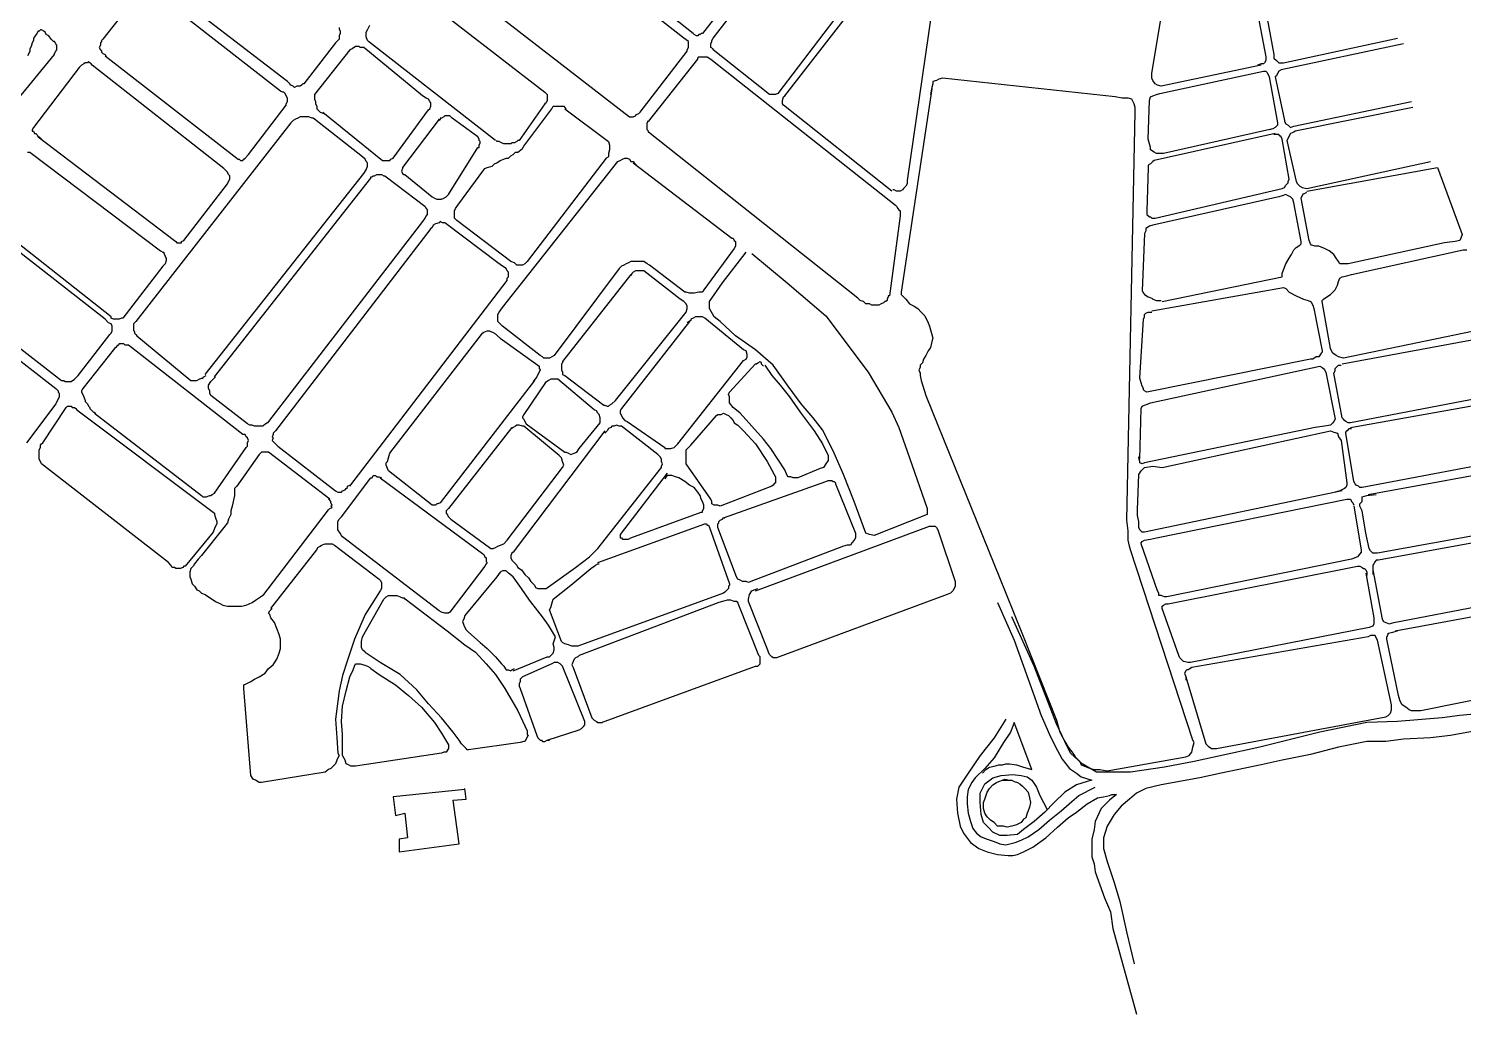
# Model space of a CAD drawing. Header units: metres. Extents: x 633203 to 636749, y 814888 to 818163.
# Drawn here: x 634346 to 635566, y 815063 to 815901 of the extents above; entities that cross this region are included whole.
import ezdxf

# ---------------------------------------------------------------- set-up
doc = ezdxf.new("R2010")
doc.units = ezdxf.units.M

msp = doc.modelspace()

# ---------------------------------------------------------------- linework, layer by layer
at = {"layer": '29', "color": 4}
msp.add_lwpolyline([(634717, 815254), (634656, 815248), (634658, 815232), (634666, 815234), (634668, 815213), (634661, 815212), (634661, 815201), (634712, 815208), (634707, 815245), (634718, 815246), (634717, 815255)], dxfattribs=at)
at = {"layer": '6', "color": 3}
for points in [[(635057, 816074), (634919, 815897), (634918, 815897), (634917, 815896), (634916, 815896), (634915, 815895), (634914, 815895), (634912, 815896), (634911, 815897), (634857, 815940)], [(635104, 816005), (634983, 815846), (634983, 815846), (634981, 815845), (634980, 815845), (634979, 815845), (634977, 815845), (634976, 815845), (634928, 815883), (634928, 815884), (634926, 815885), (634926, 815887), (634926, 815888), (634927, 815890), (634927, 815891), (634928, 815893), (635049, 816049)], [(634688, 815957), (634857, 815826), (634858, 815826), (634859, 815826), (634860, 815826), (634862, 815827), (634863, 815828), (634865, 815829), (634866, 815830), (634906, 815882), (634906, 815883), (634907, 815885), (634907, 815887), (634907, 815889), (634907, 815890), (634903, 815893), (634736, 816024)], [(635080, 815763), (634988, 815836), (634987, 815837), (634987, 815838), (634987, 815840), (634988, 815843), (634989, 815844), (635114, 816005)], [(635124, 815985), (635093, 815772), (635093, 815769), (635092, 815767), (635090, 815765), (635089, 815764), (635087, 815763), (635085, 815763), (635084, 815763), (635082, 815764), (635081, 815764)], [(635473, 815952), (635398, 815938), (635396, 815937), (635395, 815935), (635395, 815933), (635405, 815879), (635405, 815878), (635405, 815876), (635407, 815874), (635409, 815872), (635411, 815872), (635413, 815872), (635510, 815893)], [(634610, 815902), (634610, 815901), (634611, 815899), (634611, 815897), (634610, 815895), (634610, 815892), (634608, 815890), (634607, 815889), (634580, 815854), (634579, 815854), (634578, 815853), (634577, 815852), (634575, 815852), (634574, 815852), (634572, 815851), (634571, 815852), (634569, 815853), (634568, 815854), (634566, 815856), (634565, 815857), (634457, 815940)], [(634441, 815933), (634409, 815892), (634408, 815891), (634408, 815890), (634407, 815889), (634407, 815887), (634406, 815885), (634407, 815883), (634407, 815883), (634408, 815882), (634408, 815881), (634409, 815880), (634411, 815879), (634412, 815877)], [(634411, 815878), (634523, 815791), (634524, 815790), (634525, 815790), (634526, 815789), (634527, 815789), (634528, 815789), (634529, 815790), (634530, 815791), (634533, 815794), (634565, 815836), (634565, 815837), (634566, 815839), (634566, 815840), (634566, 815842), (634566, 815842), (634565, 815844), (634564, 815846), (634563, 815847), (634562, 815847), (634560, 815848), (634450, 815934)], [(634674, 815933), (634785, 815847), (634786, 815846), (634787, 815845), (634787, 815843), (634787, 815842), (634787, 815840), (634786, 815838), (634785, 815837), (634763, 815806), (634762, 815806), (634761, 815805), (634759, 815804), (634757, 815804), (634756, 815803), (634754, 815803), (634753, 815803), (634751, 815803), (634750, 815803), (634748, 815804), (634746, 815805), (634744, 815805), (634744, 815806)], [(635388, 815931), (635398, 815877), (635398, 815875), (635398, 815874), (635397, 815872), (635396, 815871), (635394, 815871), (635391, 815870)], [(635394, 815870), (635309, 815852), (635306, 815853), (635304, 815854), (635302, 815857), (635301, 815859), (635301, 815863), (635310, 815916)], [(634332, 815835), (634368, 815879), (634368, 815880), (634369, 815882), (634370, 815883), (634370, 815885), (634370, 815886), (634370, 815887), (634369, 815888), (634368, 815890), (634367, 815890), (634365, 815892), (634363, 815895), (634361, 815896), (634360, 815898), (634359, 815899), (634357, 815900), (634356, 815900), (634355, 815899), (634354, 815899), (634353, 815897), (634351, 815894), (634350, 815893), (634350, 815891), (634349, 815889), (634348, 815886), (634347, 815884), (634347, 815882), (634346, 815880), (634345, 815878)], [(634743, 815806), (634635, 815890), (634634, 815891), (634633, 815894), (634633, 815896), (634633, 815898), (634634, 815900), (634636, 815904)], [(635515, 815888), (635411, 815866), (635409, 815865), (635408, 815863), (635407, 815861), (635406, 815860), (635414, 815823), (635414, 815822), (635415, 815820), (635417, 815819), (635419, 815817), (635422, 815818), (635522, 815839)], [(634596, 815830), (634647, 815789), (634648, 815789), (634649, 815789), (634651, 815789), (634653, 815789), (634654, 815790), (634656, 815791), (634686, 815832), (634687, 815833), (634688, 815835), (634688, 815838), (634687, 815839), (634686, 815841), (634684, 815842), (634681, 815844), (634631, 815885), (634628, 815885), (634627, 815886), (634624, 815886), (634621, 815884), (634619, 815883), (634589, 815845), (634589, 815843), (634589, 815841), (634590, 815839), (634590, 815837), (634591, 815835), (634591, 815833), (634592, 815832), (634593, 815831), (634594, 815830), (634597, 815829)], [(634873, 815822), (634915, 815875), (634915, 815876), (634916, 815877), (634918, 815877), (634919, 815877), (634921, 815877), (634923, 815877), (634926, 815875), (635083, 815751), (635084, 815750), (635085, 815748), (635086, 815747), (635087, 815746), (635087, 815744), (635087, 815742), (635078, 815674), (635077, 815674), (635077, 815673), (635076, 815671), (635076, 815670), (635075, 815669), (635074, 815669), (635073, 815668), (635071, 815667), (635069, 815666), (635068, 815666), (635066, 815666), (635063, 815666), (635061, 815667), (635058, 815667), (635056, 815669), (635053, 815670), (635051, 815672), (634873, 815813), (634873, 815814), (634872, 815815), (634872, 815816), (634872, 815817), (634872, 815818), (634872, 815819), (634872, 815820), (634872, 815821), (634873, 815823)], [(634354, 815809), (634470, 815721), (634471, 815720), (634472, 815719), (634473, 815719), (634474, 815719), (634476, 815719), (634476, 815720), (634478, 815721), (634515, 815769), (634516, 815771), (634517, 815773), (634517, 815774), (634517, 815776), (634516, 815777), (634515, 815779), (634512, 815782), (634400, 815870), (634399, 815871), (634398, 815872), (634397, 815873), (634396, 815872), (634394, 815872), (634393, 815871), (634391, 815870), (634389, 815868), (634350, 815817), (634350, 815817), (634349, 815815), (634349, 815814), (634350, 815814), (634351, 815812), (634352, 815812), (634353, 815811), (634354, 815809), (634355, 815809), (634357, 815807)], [(635404, 815816), (635311, 815795), (635308, 815795), (635305, 815795), (635303, 815796), (635300, 815798), (635300, 815800), (635299, 815803), (635298, 815807), (635299, 815840), (635300, 815843), (635302, 815844), (635305, 815845), (635308, 815846), (635396, 815865), (635398, 815865), (635399, 815864), (635400, 815862), (635401, 815860), (635408, 815821), (635408, 815819), (635407, 815818), (635406, 815817), (635404, 815816), (635401, 815815)], [(635114, 815850), (635088, 815677), (635088, 815675), (635090, 815673), (635092, 815671), (635095, 815667), (635099, 815665), (635102, 815663), (635105, 815660), (635108, 815657), (635111, 815651), (635112, 815648), (635113, 815645), (635114, 815641), (635115, 815638), (635114, 815635), (635113, 815630), (635111, 815627), (635109, 815623), (635107, 815620), (635106, 815617), (635104, 815615), (635104, 815613), (635103, 815611), (635104, 815608), (635104, 815606), (635105, 815602), (635109, 815589), (635177, 815421), (635191, 815386), (635220, 815313), (635223, 815303), (635227, 815295), (635230, 815290), (635234, 815285), (635236, 815282), (635238, 815280), (635240, 815278), (635241, 815275), (635244, 815274), (635249, 815272), (635252, 815271), (635257, 815271), (635263, 815270), (635330, 815282), (635333, 815283), (635335, 815286), (635336, 815290), (635337, 815294), (635336, 815296), (635283, 815458), (635282, 815461), (635281, 815466), (635281, 815474), (635280, 815483), (635287, 815830), (635287, 815834), (635286, 815837), (635284, 815841), (635281, 815842), (635276, 815842), (635270, 815843), (635123, 815859), (635120, 815858), (635118, 815857), (635115, 815856), (635115, 815854), (635114, 815851), (635113, 815845)], [(634695, 815824), (634664, 815783), (634664, 815782), (634663, 815780), (634664, 815778), (634665, 815777), (634666, 815777), (634689, 815758), (634691, 815757), (634693, 815756), (634694, 815756), (634697, 815756), (634699, 815757), (634701, 815758), (634703, 815760), (634728, 815800), (634729, 815800), (634729, 815802), (634730, 815804), (634730, 815805), (634729, 815806), (634729, 815807), (634728, 815809), (634706, 815825), (634704, 815827), (634702, 815827), (634701, 815827), (634700, 815827), (634699, 815826), (634697, 815825), (634696, 815825), (634696, 815824), (634695, 815823)], [(634802, 815833), (634839, 815805), (634840, 815802), (634840, 815801), (634840, 815798), (634839, 815795), (634839, 815792), (634837, 815791), (634770, 815703), (634768, 815701), (634766, 815700), (634763, 815700), (634761, 815700), (634759, 815702), (634756, 815703), (634710, 815738), (634708, 815740), (634708, 815742), (634708, 815743), (634708, 815745), (634708, 815746), (634709, 815748), (634711, 815751), (634733, 815781), (634734, 815782), (634736, 815783), (634740, 815784), (634742, 815786), (634744, 815787), (634747, 815789), (634750, 815790), (634752, 815791), (634754, 815791), (634756, 815793), (634758, 815794), (634760, 815796), (634762, 815796), (634763, 815797), (634766, 815799), (634767, 815801), (634791, 815833), (634792, 815835), (634794, 815835), (634796, 815835), (634797, 815835), (634799, 815835), (634801, 815835), (634802, 815834), (634803, 815833)], [(635523, 815834), (635423, 815814), (635422, 815813), (635419, 815812), (635418, 815810), (635417, 815808), (635416, 815806), (635424, 815771), (635425, 815769), (635427, 815767), (635429, 815766), (635433, 815765), (635538, 815788)], [(634496, 815607), (634631, 815778), (634633, 815781), (634634, 815784), (634634, 815786), (634634, 815787), (634633, 815788), (634632, 815790), (634630, 815792), (634589, 815824), (634588, 815825), (634587, 815825), (634584, 815826), (634583, 815826), (634581, 815826), (634579, 815826), (634577, 815826), (634575, 815825), (634573, 815824), (634571, 815823), (634569, 815821), (634437, 815652), (634436, 815651), (634435, 815650), (634435, 815649), (634435, 815647), (634435, 815646), (634435, 815645), (634436, 815643), (634436, 815642), (634437, 815641), (634438, 815640), (634484, 815602), (634485, 815602), (634487, 815602), (634489, 815602), (634491, 815603), (634493, 815604), (634494, 815604), (634495, 815605), (634497, 815606)], [(635406, 815812), (635303, 815789), (635302, 815788), (635300, 815786), (635298, 815785), (635298, 815783), (635297, 815746), (635297, 815743), (635299, 815741), (635300, 815741), (635301, 815740), (635304, 815740), (635412, 815765), (635414, 815766), (635415, 815768), (635417, 815770), (635417, 815771), (635418, 815773), (635412, 815807), (635411, 815809), (635410, 815810), (635409, 815811), (635407, 815811), (635405, 815811), (635405, 815811)], [(634345, 815796), (634347, 815796), (634458, 815712), (634460, 815711), (634461, 815711), (634461, 815710), (634462, 815708), (634462, 815707), (634463, 815706), (634463, 815705), (634463, 815704), (634462, 815701), (634460, 815699), (634426, 815655), (634425, 815655), (634423, 815654), (634422, 815654), (634421, 815654), (634420, 815654), (634418, 815654), (634416, 815655), (634416, 815656), (634303, 815745)], [(634860, 815787), (634944, 815723), (634945, 815723), (634946, 815721), (634947, 815720), (634947, 815718), (634947, 815717), (634947, 815716), (634946, 815714), (634920, 815679), (634919, 815677), (634916, 815677), (634912, 815676), (634910, 815676), (634908, 815676), (634905, 815677), (634904, 815677), (634874, 815700), (634872, 815701), (634869, 815703), (634866, 815703), (634864, 815703), (634861, 815703), (634858, 815703), (634856, 815702), (634854, 815701), (634852, 815700), (634850, 815699), (634848, 815697), (634793, 815623), (634791, 815622), (634789, 815621), (634786, 815621), (634784, 815621), (634783, 815622), (634781, 815623), (634749, 815648), (634747, 815650), (634746, 815651), (634745, 815652), (634745, 815653), (634745, 815656), (634745, 815658), (634746, 815660), (634749, 815664), (634847, 815788), (634849, 815789), (634851, 815790), (634853, 815791), (634855, 815791), (634857, 815790), (634858, 815788), (634860, 815788), (634861, 815787), (634863, 815785)], [(635433, 815763), (635544, 815783), (635564, 815729), (635565, 815726), (635564, 815723), (635563, 815721), (635559, 815720), (635550, 815719), (635468, 815701), (635465, 815701), (635462, 815701), (635461, 815701), (635460, 815703), (635458, 815706), (635456, 815709), (635452, 815712), (635448, 815714), (635443, 815716), (635440, 815716), (635437, 815717), (635436, 815718), (635435, 815721), (635428, 815757), (635429, 815759), (635430, 815761), (635431, 815761), (635433, 815762)], [(634504, 815605), (634637, 815774), (634637, 815775), (634638, 815775), (634639, 815776), (634640, 815776), (634642, 815777), (634644, 815777), (634645, 815777), (634646, 815777), (634648, 815776), (634649, 815776), (634650, 815775), (634683, 815750), (634684, 815748), (634685, 815747), (634685, 815745), (634685, 815743), (634684, 815742), (634683, 815740), (634681, 815737), (634550, 815567), (634549, 815566), (634546, 815564), (634545, 815563), (634543, 815563), (634541, 815563), (634538, 815563), (634536, 815564), (634534, 815564), (634532, 815565), (634501, 815589), (634500, 815591), (634500, 815593), (634499, 815595), (634499, 815596), (634499, 815598), (634501, 815601), (634503, 815603), (634505, 815605)], [(635310, 815669), (635412, 815690), (635412, 815693), (635413, 815696), (635415, 815701), (635418, 815706), (635420, 815709), (635422, 815713), (635424, 815715), (635427, 815717), (635428, 815718), (635428, 815720), (635422, 815753), (635421, 815756), (635419, 815758), (635417, 815759), (635415, 815760), (635412, 815759), (635409, 815758), (635302, 815734), (635299, 815733), (635296, 815731), (635296, 815729), (635295, 815727), (635293, 815678), (635294, 815676), (635295, 815675), (635298, 815673), (635301, 815672), (635302, 815671), (635305, 815670), (635307, 815670), (635309, 815670)], [(634262, 815689), (634374, 815602), (634374, 815602), (634376, 815602), (634377, 815601), (634378, 815601), (634380, 815601), (634382, 815601), (634385, 815603), (634388, 815606), (634415, 815641), (634416, 815642), (634417, 815644), (634417, 815645), (634417, 815647), (634417, 815648), (634416, 815650), (634414, 815651), (634411, 815654), (634302, 815739)], [(634619, 815512), (634753, 815687), (634753, 815689), (634754, 815690), (634754, 815692), (634754, 815693), (634754, 815694), (634753, 815695), (634752, 815697), (634749, 815699), (634745, 815702), (634701, 815735), (634700, 815736), (634698, 815736), (634696, 815737), (634695, 815736), (634692, 815735), (634690, 815734), (634689, 815732), (634688, 815731), (634556, 815559), (634554, 815557), (634554, 815556), (634553, 815554), (634554, 815553), (634553, 815551), (634554, 815550), (634555, 815549), (634556, 815548), (634558, 815546), (634607, 815508), (634609, 815507), (634610, 815507), (634612, 815507), (634613, 815508), (634615, 815509), (634616, 815510), (634617, 815511), (634617, 815512), (634619, 815513)], [(634961, 815710), (634991, 815685), (635024, 815657), (635060, 815609), (635080, 815575), (635086, 815562), (635095, 815536), (635110, 815493), (635110, 815488), (635065, 815470), (635061, 815471), (635058, 815472), (635048, 815499), (635039, 815522), (635030, 815542), (635021, 815560), (635013, 815570), (635003, 815582), (634992, 815597), (634979, 815615), (634964, 815628), (634947, 815640), (634934, 815652), (634929, 815656), (634925, 815663), (634925, 815669), (634936, 815685), (634956, 815711)], [(635590, 815647), (635464, 815621), (635460, 815622), (635458, 815623), (635455, 815625), (635454, 815627), (635453, 815629), (635446, 815669), (635446, 815670), (635447, 815671), (635450, 815673), (635453, 815675), (635457, 815679), (635459, 815683), (635460, 815686), (635461, 815689), (635463, 815690), (635467, 815691), (635471, 815692), (635566, 815713), (635569, 815713)], [(634858, 815692), (634800, 815618), (634800, 815617), (634799, 815616), (634799, 815614), (634799, 815612), (634799, 815611), (634800, 815609), (634800, 815607), (634802, 815606), (634835, 815581), (634836, 815581), (634838, 815580), (634839, 815580), (634840, 815581), (634842, 815582), (634845, 815585), (634905, 815660), (634906, 815663), (634906, 815665), (634905, 815667), (634903, 815669), (634900, 815671), (634869, 815695), (634867, 815695), (634866, 815695), (634865, 815695), (634862, 815695), (634860, 815694), (634859, 815693), (634858, 815691)], [(634257, 815682), (634369, 815595), (634371, 815593), (634371, 815592), (634372, 815591), (634372, 815589), (634372, 815588), (634371, 815586), (634370, 815584), (634369, 815582), (634344, 815549)], [(635301, 815661), (635413, 815681), (635415, 815680), (635418, 815677), (635424, 815674), (635430, 815671), (635434, 815670), (635436, 815669), (635437, 815668), (635438, 815666), (635439, 815663), (635446, 815627), (635446, 815626), (635445, 815625), (635443, 815622), (635441, 815622), (635438, 815620), (635436, 815620), (635297, 815592), (635295, 815593), (635294, 815594), (635294, 815595), (635293, 815597), (635292, 815600), (635291, 815604), (635294, 815654), (635295, 815656), (635295, 815658), (635296, 815659), (635298, 815660), (635301, 815660)], [(634908, 815652), (634850, 815578), (634849, 815576), (634849, 815574), (634850, 815572), (634851, 815570), (634853, 815568), (634855, 815567), (634887, 815545), (634887, 815544), (634890, 815544), (634892, 815544), (634895, 815545), (634898, 815548), (634954, 815619), (634956, 815620), (634957, 815622), (634957, 815624), (634956, 815627), (634954, 815628), (634921, 815655), (634919, 815656), (634917, 815656), (634916, 815656), (634914, 815656), (634913, 815656), (634911, 815655), (634909, 815654), (634909, 815653), (634906, 815651)], [(634776, 815602), (634696, 815498), (634694, 815497), (634693, 815497), (634692, 815496), (634691, 815496), (634689, 815496), (634652, 815525), (634651, 815527), (634650, 815530), (634650, 815532), (634651, 815533), (634652, 815536), (634653, 815540), (634731, 815641), (634732, 815642), (634733, 815643), (634736, 815644), (634738, 815644), (634742, 815642), (634747, 815638), (634779, 815615), (634780, 815614), (634780, 815612), (634781, 815611), (634780, 815609), (634779, 815607), (634778, 815605), (634775, 815601)], [(634402, 815574), (634493, 815504), (634494, 815503), (634495, 815503), (634497, 815503), (634500, 815504), (634501, 815504), (634502, 815505), (634504, 815506), (634531, 815545), (634532, 815546), (634532, 815549), (634533, 815551), (634532, 815553), (634531, 815554), (634530, 815556), (634528, 815556), (634431, 815632), (634430, 815632), (634428, 815632), (634427, 815633), (634425, 815633), (634425, 815633), (634423, 815633), (634422, 815632), (634421, 815631), (634420, 815630), (634419, 815629), (634392, 815595), (634391, 815593), (634391, 815592), (634392, 815590), (634393, 815588), (634394, 815585), (634394, 815584), (634396, 815582), (634397, 815580), (634398, 815579), (634398, 815578), (634399, 815577), (634401, 815575), (634402, 815575), (634403, 815573)], [(635463, 815616), (635587, 815639), (635589, 815639), (635591, 815638), (635594, 815637), (635596, 815636), (635597, 815634), (635598, 815631), (635610, 815595), (635606, 815592), (635470, 815566), (635468, 815566), (635466, 815567), (635465, 815568), (635464, 815569), (635463, 815570), (635456, 815608), (635457, 815610), (635457, 815612), (635458, 815613), (635459, 815614), (635460, 815615), (635462, 815615)], [(634972, 815615), (634978, 815606), (634985, 815598), (634993, 815588), (635002, 815575), (635008, 815567), (635014, 815559), (635021, 815548), (635026, 815538), (635026, 815537), (635026, 815534), (635024, 815531), (635022, 815528), (635019, 815527), (635000, 815519), (634998, 815519), (634996, 815519), (634994, 815520), (634992, 815520), (634991, 815521), (634989, 815526), (634977, 815544), (634971, 815552), (634961, 815563), (634951, 815574), (634945, 815579), (634942, 815583), (634942, 815585), (634942, 815588), (634941, 815590), (634942, 815592), (634964, 815616), (634965, 815616), (634966, 815617), (634968, 815618), (634969, 815617), (634969, 815616), (634970, 815615), (634971, 815614)], [(635291, 815535), (635292, 815578), (635293, 815580), (635295, 815581), (635298, 815582), (635300, 815583), (635444, 815614), (635446, 815613), (635447, 815612), (635448, 815611), (635449, 815609), (635457, 815569), (635456, 815567), (635455, 815566), (635453, 815564), (635448, 815563), (635440, 815562), (635295, 815532), (635293, 815531), (635291, 815532), (635291, 815533), (635290, 815536), (635291, 815538)], [(634786, 815601), (634767, 815573), (634766, 815571), (634766, 815570), (634767, 815569), (634768, 815567), (634769, 815565), (634802, 815541), (634803, 815541), (634805, 815540), (634807, 815539), (634810, 815540), (634812, 815541), (634814, 815544), (634832, 815566), (634832, 815567), (634832, 815570), (634831, 815573), (634830, 815574), (634829, 815576), (634827, 815577), (634796, 815603), (634793, 815603), (634792, 815603), (634790, 815603), (634788, 815602), (634787, 815601), (634785, 815600)], [(635470, 815562), (635605, 815586)], [(634757, 815562), (634703, 815493), (634702, 815492), (634701, 815491), (634701, 815489), (634702, 815488), (634703, 815486), (634705, 815484), (634738, 815460), (634739, 815459), (634741, 815459), (634743, 815460), (634745, 815461), (634750, 815463), (634753, 815466), (634800, 815528), (634801, 815530), (634800, 815533), (634799, 815536), (634797, 815538), (634767, 815563), (634766, 815563), (634763, 815564), (634761, 815564), (634760, 815563), (634758, 815562), (634757, 815561)], [(634836, 815559), (634758, 815456), (634757, 815455), (634756, 815453), (634756, 815451), (634757, 815449), (634758, 815448), (634761, 815445), (634762, 815443), (634765, 815441), (634768, 815437), (634771, 815434), (634773, 815431), (634776, 815428), (634777, 815426), (634779, 815425), (634782, 815425), (634784, 815425), (634786, 815425), (634790, 815428), (634811, 815443), (634823, 815452), (634830, 815459), (634833, 815463), (634884, 815528), (634884, 815529), (634885, 815531), (634884, 815533), (634884, 815535), (634883, 815537), (634881, 815539), (634850, 815563), (634848, 815563), (634846, 815564), (634844, 815563), (634842, 815563), (634841, 815562), (634839, 815561), (634838, 815559), (634836, 815557)], [(635463, 815508), (635295, 815473), (635293, 815473), (635291, 815475), (635290, 815477), (635290, 815482), (635289, 815487), (635289, 815492), (635290, 815522), (635292, 815525), (635295, 815528), (635302, 815529), (635310, 815528), (635453, 815559), (635456, 815558), (635459, 815557), (635460, 815554), (635462, 815551), (635467, 815515), (635467, 815513), (635466, 815511), (635465, 815510), (635461, 815508), (635457, 815507)], [(635618, 815537), (635480, 815511), (635478, 815511), (635477, 815512), (635475, 815513), (635474, 815514), (635473, 815516), (635466, 815557), (635466, 815558), (635467, 815559), (635468, 815560), (635469, 815561), (635471, 815561)], [(634602, 815501), (634550, 815541), (634548, 815541), (634546, 815541), (634544, 815541), (634543, 815540), (634542, 815539), (634523, 815512), (634522, 815511), (634521, 815510), (634521, 815508), (634521, 815504), (634519, 815495), (634518, 815491), (634518, 815488), (634516, 815484), (634515, 815481), (634512, 815477), (634493, 815453), (634490, 815450), (634487, 815446), (634486, 815444), (634484, 815442), (634483, 815439), (634483, 815437), (634483, 815435), (634484, 815433), (634485, 815429), (634487, 815427), (634489, 815424), (634491, 815423), (634493, 815421), (634496, 815420), (634499, 815418), (634502, 815416), (634505, 815414), (634509, 815412), (634511, 815411), (634515, 815410), (634518, 815410), (634520, 815410), (634522, 815410), (634524, 815410), (634527, 815410), (634531, 815411), (634536, 815413), (634539, 815415), (634543, 815418), (634546, 815420), (634601, 815492), (634602, 815493), (634604, 815494), (634603, 815495), (634604, 815496), (634603, 815498), (634603, 815499), (634602, 815500), (634601, 815501)], [(634889, 815523), (634849, 815471), (634849, 815470), (634849, 815470), (634849, 815468), (634850, 815468), (634851, 815467), (634853, 815467), (634856, 815467), (634858, 815468), (634918, 815490), (634919, 815490), (634919, 815491), (634920, 815493), (634920, 815496), (634919, 815499), (634918, 815501), (634917, 815504), (634915, 815507), (634912, 815511), (634908, 815513), (634904, 815516), (634899, 815519), (634896, 815520), (634893, 815521), (634892, 815521), (634889, 815521), (634888, 815520), (634887, 815518)], [(635485, 815505), (635622, 815530)], [(634645, 815519), (634733, 815454), (634734, 815452), (634735, 815451), (634735, 815450), (634735, 815448), (634736, 815447), (634735, 815446), (634735, 815446), (634734, 815444), (634704, 815405), (634703, 815404), (634702, 815404), (634700, 815404), (634697, 815405), (634695, 815406), (634613, 815469), (634612, 815470), (634611, 815472), (634609, 815475), (634609, 815477), (634609, 815480), (634609, 815482), (634610, 815484), (634612, 815486), (634637, 815519), (634638, 815519), (634639, 815521), (634641, 815521), (634642, 815520), (634644, 815520), (634646, 815519)], [(634937, 815485), (635024, 815516), (635026, 815517), (635027, 815517), (635029, 815517), (635030, 815516), (635031, 815516), (635032, 815515), (635032, 815514), (635049, 815472), (635049, 815471), (635049, 815468), (635048, 815466), (635046, 815464), (635045, 815462), (635042, 815462), (635039, 815461), (634960, 815431), (634958, 815430), (634956, 815431), (634953, 815431), (634951, 815432), (634949, 815433), (634948, 815435), (634932, 815477), (634932, 815478), (634932, 815480), (634933, 815481), (634933, 815482), (634934, 815483), (634936, 815484), (634937, 815485), (634938, 815485)], [(635473, 815495), (635479, 815458), (635479, 815456), (635477, 815453), (635476, 815452), (635471, 815450), (635314, 815418), (635312, 815418), (635309, 815419), (635307, 815419), (635307, 815421), (635306, 815423), (635292, 815463), (635292, 815464), (635293, 815465), (635295, 815466), (635300, 815467), (635305, 815468), (635467, 815501), (635468, 815501), (635470, 815501), (635471, 815499), (635472, 815498), (635473, 815496)], [(635631, 815480), (635493, 815455), (635489, 815455), (635487, 815457), (635486, 815459), (635483, 815472), (635480, 815491), (635478, 815495), (635478, 815497), (635480, 815499), (635480, 815503), (635484, 815504), (635492, 815505)], [(634830, 815447), (634921, 815480), (634922, 815480), (634923, 815479), (634924, 815479), (634925, 815477), (634942, 815429), (634942, 815428), (634941, 815427), (634941, 815425), (634940, 815424), (634938, 815422), (634937, 815421), (634813, 815376), (634811, 815376), (634808, 815376), (634805, 815377), (634802, 815378), (634800, 815379), (634799, 815380), (634789, 815407), (634790, 815409), (634791, 815412), (634792, 815416), (634807, 815428), (634824, 815442), (634827, 815444), (634828, 815445), (634830, 815446), (634831, 815446)], [(634964, 815423), (635112, 815478), (635115, 815478), (635116, 815478), (635117, 815478), (635118, 815477), (635119, 815475), (635134, 815431), (635134, 815429), (635134, 815427), (635133, 815425), (635132, 815423), (635130, 815421), (635127, 815420), (634982, 815366), (634979, 815366), (634978, 815367), (634976, 815369), (634975, 815371), (634974, 815374), (634958, 815414), (634958, 815416), (634959, 815420), (634961, 815423), (634963, 815424), (634966, 815425)], [(635489, 815441), (635497, 815399), (635498, 815397), (635500, 815396), (635503, 815395), (635507, 815396), (635662, 815426), (635646, 815475), (635646, 815477), (635494, 815449), (635492, 815449), (635491, 815448), (635490, 815446), (635489, 815445), (635489, 815441), (635489, 815437)], [(634552, 815408), (634591, 815458), (634592, 815460), (634594, 815461), (634595, 815462), (634598, 815463), (634601, 815463), (634604, 815463), (634606, 815462), (634644, 815433), (634645, 815432), (634646, 815430), (634646, 815428), (634646, 815425), (634645, 815423), (634643, 815420), (634632, 815403), (634623, 815382), (634617, 815364), (634613, 815351), (634610, 815338), (634607, 815314), (634608, 815298), (634609, 815285), (634610, 815283), (634609, 815281), (634608, 815279), (634607, 815276), (634605, 815274), (634603, 815272), (634601, 815271), (634598, 815269), (634544, 815260), (634542, 815260), (634539, 815262), (634537, 815263), (634535, 815266), (634529, 815340), (634529, 815341), (634529, 815343), (634531, 815344), (634535, 815346), (634538, 815348), (634542, 815350), (634547, 815353), (634550, 815357), (634554, 815360), (634557, 815365), (634559, 815370), (634560, 815374), (634560, 815378), (634560, 815382), (634559, 815386), (634557, 815391), (634555, 815396), (634552, 815400), (634551, 815403), (634550, 815404), (634551, 815406), (634552, 815407), (634553, 815408)], [(634758, 815355), (634787, 815367), (634789, 815367), (634791, 815369), (634792, 815370), (634793, 815373), (634793, 815375), (634792, 815378), (634794, 815384), (634788, 815394), (634783, 815401), (634779, 815406), (634772, 815415), (634765, 815425), (634758, 815435), (634754, 815438), (634752, 815440), (634749, 815440), (634747, 815439), (634744, 815435), (634717, 815402), (634716, 815399), (634715, 815397), (634716, 815394), (634717, 815392), (634718, 815390), (634720, 815388), (634730, 815379), (634736, 815374), (634743, 815367), (634748, 815361), (634750, 815359), (634752, 815356), (634754, 815356), (634756, 815355), (634757, 815356), (634759, 815357)], [(635483, 815438), (635490, 815400), (635490, 815397), (635490, 815395), (635489, 815393), (635486, 815392), (635334, 815362), (635332, 815362), (635328, 815363), (635326, 815365), (635325, 815366), (635324, 815368), (635310, 815408), (635310, 815410), (635311, 815411), (635313, 815412), (635315, 815412), (635476, 815444), (635477, 815444), (635478, 815444), (635480, 815443), (635481, 815442), (635482, 815442), (635483, 815441), (635484, 815439), (635484, 815437), (635484, 815436)], [(635508, 815389), (635725, 815429)], [(634665, 815417), (634702, 815389), (634717, 815377), (634726, 815371), (634735, 815361), (634743, 815352), (634751, 815340), (634762, 815321), (634770, 815304), (634770, 815301), (634771, 815300), (634770, 815299), (634769, 815297), (634768, 815295), (634767, 815295), (634764, 815294), (634720, 815288), (634719, 815288), (634718, 815289), (634717, 815290), (634715, 815292), (634714, 815293), (634712, 815296), (634707, 815303), (634697, 815315), (634686, 815327), (634676, 815339), (634662, 815352), (634645, 815362), (634633, 815370), (634632, 815371), (634630, 815373), (634629, 815375), (634629, 815376), (634629, 815378), (634629, 815380), (634630, 815384), (634648, 815416), (634650, 815418), (634652, 815419), (634655, 815419), (634658, 815419), (634659, 815419), (634662, 815418), (634664, 815417), (634665, 815417), (634666, 815416)], [(634833, 815311), (634964, 815359), (634966, 815359), (634968, 815361), (634968, 815362), (634968, 815364), (634968, 815367), (634967, 815368), (634950, 815411), (634949, 815413), (634948, 815414), (634946, 815414), (634943, 815415), (634940, 815415), (634936, 815414), (634933, 815413), (634814, 815368), (634813, 815367), (634811, 815366), (634810, 815365), (634809, 815363), (634808, 815360), (634809, 815358), (634825, 815315), (634826, 815314), (634827, 815313), (634829, 815312), (634830, 815311), (634831, 815311), (634832, 815311), (634833, 815311), (634834, 815311)], [(635693, 815354), (635530, 815321), (635527, 815321), (635522, 815321), (635520, 815322), (635517, 815324), (635514, 815326), (635513, 815328), (635512, 815330), (635511, 815334), (635501, 815382), (635501, 815384), (635502, 815386), (635502, 815387), (635506, 815388), (635510, 815389)], [(635330, 815350), (635347, 815293), (635349, 815291), (635352, 815289), (635353, 815289), (635356, 815289), (635500, 815316), (635502, 815317), (635504, 815319), (635505, 815322), (635505, 815326), (635493, 815381), (635492, 815383), (635491, 815385), (635487, 815385), (635485, 815384), (635335, 815358), (635332, 815356), (635331, 815356), (635330, 815355), (635329, 815353), (635330, 815350), (635330, 815347)], [(634637, 815357), (634644, 815352), (634658, 815343), (634669, 815334), (634680, 815324), (634691, 815311), (634697, 815302), (634703, 815292), (634703, 815291), (634703, 815290), (634703, 815289), (634701, 815286), (634699, 815286), (634697, 815285), (634624, 815274), (634620, 815274), (634618, 815275), (634616, 815276), (634615, 815279), (634613, 815283), (634613, 815289), (634613, 815301), (634612, 815312), (634613, 815325), (634616, 815338), (634619, 815350), (634622, 815356), (634623, 815359), (634624, 815361), (634626, 815361), (634628, 815361), (634631, 815360), (634634, 815359), (634636, 815358), (634638, 815356)], [(634787, 815296), (634814, 815305), (634816, 815306), (634818, 815308), (634819, 815309), (634819, 815312), (634800, 815359), (634798, 815361), (634796, 815362), (634793, 815362), (634791, 815361), (634766, 815350), (634764, 815348), (634764, 815346), (634763, 815344), (634763, 815342), (634764, 815340), (634778, 815300), (634779, 815298), (634780, 815297), (634781, 815296), (634781, 815296), (634782, 815296), (634783, 815295), (634784, 815295), (634785, 815295), (634787, 815296), (634789, 815296)]]:
    msp.add_lwpolyline(points, dxfattribs=at)
for points in [[(634387, 815577), (634503, 815490), (634504, 815489), (634504, 815488), (634505, 815485), (634506, 815482), (634506, 815480), (634505, 815478), (634504, 815476), (634503, 815473), (634479, 815444), (634478, 815444), (634477, 815443), (634475, 815442), (634473, 815442), (634471, 815442), (634470, 815443), (634468, 815443), (634467, 815445), (634465, 815447), (634357, 815531), (634356, 815533), (634355, 815535), (634355, 815537), (634355, 815540), (634355, 815543), (634356, 815545), (634356, 815547), (634357, 815548), (634358, 815549), (634378, 815579), (634379, 815580), (634380, 815580), (634381, 815580), (634382, 815580), (634383, 815579), (634385, 815579), (634386, 815578)], [(634978, 815512), (634934, 815495), (634932, 815496), (634931, 815496), (634929, 815496), (634927, 815497), (634927, 815499), (634926, 815501), (634905, 815531), (634905, 815533), (634905, 815537), (634905, 815540), (634905, 815543), (634907, 815545), (634909, 815547), (634931, 815572), (634932, 815573), (634934, 815573), (634935, 815573), (634937, 815574), (634939, 815573), (634941, 815572), (634943, 815570), (634945, 815568), (634946, 815566), (634949, 815564), (634954, 815559), (634964, 815548), (634974, 815533), (634980, 815522), (634981, 815520), (634981, 815519), (634981, 815518), (634981, 815517), (634981, 815515), (634980, 815514), (634980, 815514), (634979, 815513)]]:
    msp.add_lwpolyline(points, close=True, dxfattribs=at)
at = {"layer": '99', "color": 7}
for points in [[(635170, 815413), (635184, 815381), (635196, 815348), (635207, 815317), (635214, 815301), (635219, 815291), (635225, 815280), (635231, 815272), (635237, 815268), (635241, 815265), (635250, 815262), (635246, 815261), (635237, 815258), (635227, 815252), (635218, 815243), (635210, 815235), (635201, 815227), (635192, 815220), (635187, 815216), (635178, 815215), (635172, 815215), (635166, 815218), (635162, 815222), (635158, 815226), (635156, 815233), (635155, 815243), (635155, 815251), (635159, 815259), (635166, 815264), (635173, 815266), (635183, 815267), (635190, 815266), (635195, 815265), (635199, 815262), (635203, 815256), (635206, 815249), (635212, 815237)], [(635763, 815354), (635644, 815331), (635595, 815323), (635572, 815318), (635563, 815317), (635548, 815315), (635510, 815312), (635484, 815311), (635444, 815303), (635393, 815290), (635337, 815278), (635312, 815273), (635283, 815269), (635264, 815269), (635254, 815269), (635242, 815276), (635232, 815285), (635227, 815295), (635220, 815310), (635201, 815359), (635182, 815401)], [(635177, 815314), (635167, 815298), (635155, 815283), (635145, 815268), (635137, 815256), (635135, 815246), (635136, 815234), (635138, 815223), (635141, 815217), (635147, 815209), (635154, 815204), (635161, 815201), (635170, 815199), (635179, 815198), (635183, 815198), (635187, 815199), (635192, 815201), (635200, 815205), (635211, 815213), (635221, 815222), (635230, 815230), (635237, 815235), (635246, 815242), (635255, 815247), (635260, 815248), (635265, 815249), (635267, 815250), (635269, 815250), (635271, 815250), (635265, 815245), (635258, 815238), (635253, 815227), (635252, 815220), (635250, 815212), (635250, 815206), (635250, 815201), (635250, 815197), (635252, 815191), (635253, 815184), (635257, 815173), (635261, 815162), (635266, 815150), (635268, 815136), (635288, 815063)], [(635180, 815276), (635186, 815275), (635192, 815273), (635199, 815271), (635184, 815311), (635183, 815308), (635181, 815303), (635175, 815294), (635167, 815281), (635159, 815272), (635151, 815264), (635148, 815260), (635145, 815254), (635144, 815248), (635144, 815242), (635145, 815234), (635147, 815227), (635149, 815221), (635152, 815217), (635156, 815214), (635161, 815212), (635167, 815210), (635172, 815208), (635177, 815207), (635185, 815209), (635190, 815211), (635196, 815214), (635205, 815220), (635214, 815228), (635224, 815236), (635233, 815244), (635239, 815249), (635253, 815256)], [(635577, 815304), (635566, 815302), (635555, 815300), (635538, 815298), (635515, 815297), (635500, 815295), (635484, 815295), (635460, 815290), (635436, 815284), (635412, 815279), (635394, 815275), (635360, 815268), (635342, 815264), (635309, 815258), (635296, 815255), (635288, 815251), (635282, 815246), (635275, 815240), (635269, 815233), (635263, 815223), (635260, 815213), (635260, 815204), (635263, 815193), (635269, 815175), (635274, 815159), (635280, 815132), (635286, 815106)], [(635157, 815268), (635160, 815271), (635163, 815273), (635167, 815274), (635171, 815275), (635174, 815275), (635177, 815276), (635180, 815276)], [(635174, 815262), (635176, 815262), (635179, 815262), (635182, 815262), (635184, 815261), (635187, 815260), (635189, 815259), (635191, 815257), (635193, 815255), (635196, 815252), (635197, 815247), (635198, 815243), (635197, 815239), (635196, 815236), (635195, 815234), (635194, 815230), (635192, 815229), (635190, 815226), (635186, 815224), (635182, 815223), (635178, 815222), (635175, 815223), (635172, 815223), (635170, 815223), (635167, 815226), (635164, 815228), (635161, 815231), (635159, 815234), (635158, 815238), (635158, 815243), (635159, 815246), (635161, 815252), (635163, 815255), (635166, 815258), (635169, 815260), (635171, 815261), (635174, 815262), (635176, 815263), (635180, 815262)]]:
    msp.add_lwpolyline(points, dxfattribs=at)

doc.saveas('drawing.dxf')
